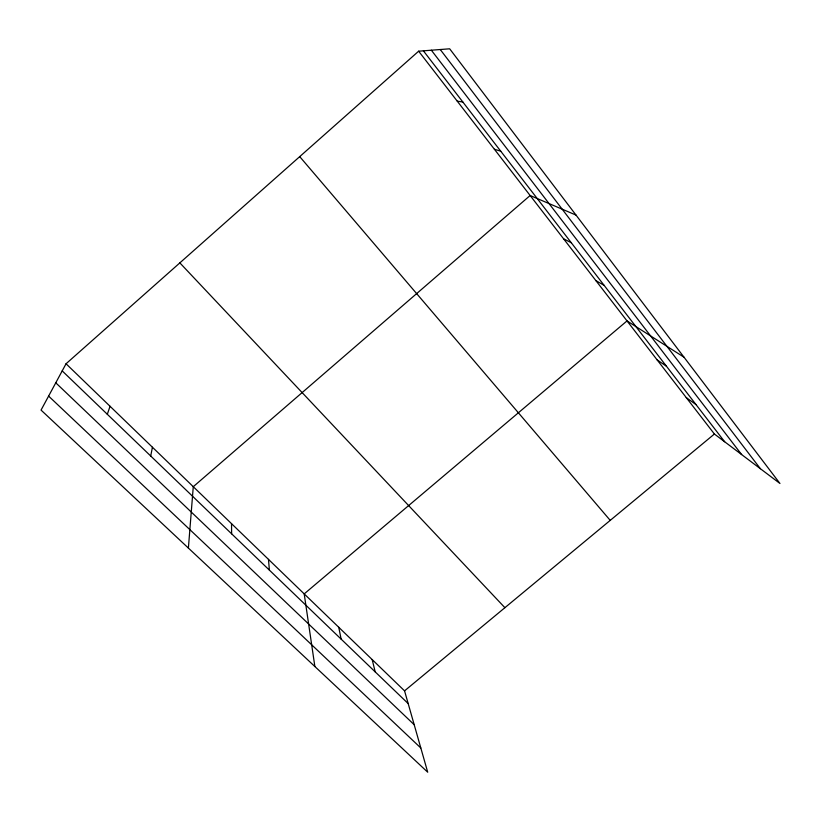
<?xml version="1.0" encoding="UTF-8"?>
<svg xmlns="http://www.w3.org/2000/svg" width="821" height="821" viewBox="0 0 821 821"><rect width="100%" height="100%" fill="white"/><g stroke="black" fill="none" stroke-linecap="round" stroke-linejoin="round"><path stroke-width="1.23" d="M188.389 548.079L193.274 486.699L530.14 195.511L576.014 215.081M150.715 456.004L152.429 447.229M107.315 414.266L110.045 406.282M66.049 363.765L41.05 410.09L427.71 772.202L404.558 690.861L66.049 363.765L418.648 51.2L449.672 48.798L779.95 483.477L714.403 434.022L418.648 51.2M404.558 690.861L714.403 434.022M457.256 101.168L462.839 102.02M494.386 149.237L500.748 151.208M563.586 238.798L571.293 242.749M595.851 280.577L604.153 285.4M683.985 357.186L627.018 320.919L304.201 593.891L314.864 666.519M657.139 359.896L666.478 366.269M686.243 397.569L696.054 404.65M48.603 396.091L420.814 747.982M55.777 382.802L414.195 724.717M62.201 370.887L408.181 703.597M179.861 262.884L504.894 607.684M299.716 156.626L610.229 520.381M423.4 50.83L724.645 441.749M431.353 50.214L741.63 454.567M440.251 49.527L760.39 468.719M372.18 659.581L375.197 671.886M338.755 627.275L341.115 639.097M268.477 559.368L269.391 570.133M231.522 523.665L231.625 533.814"/></g></svg>
